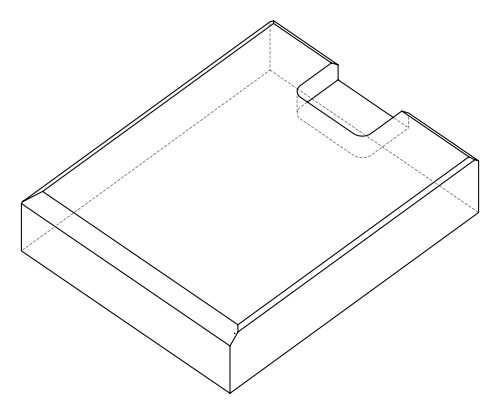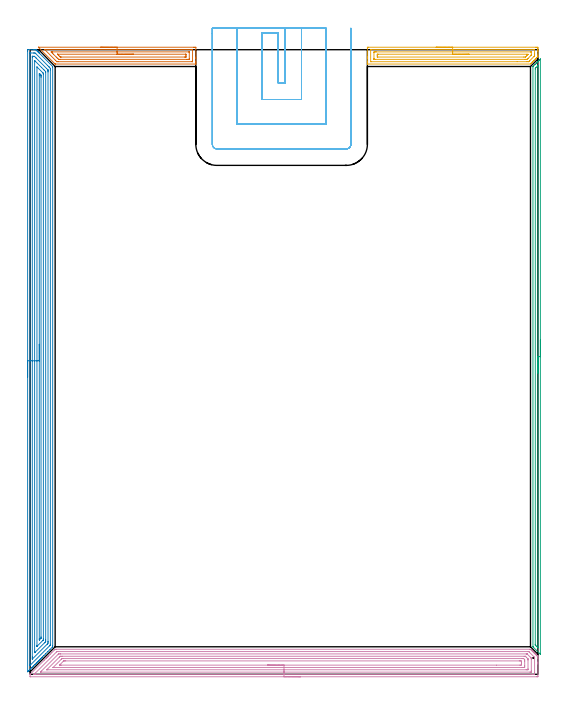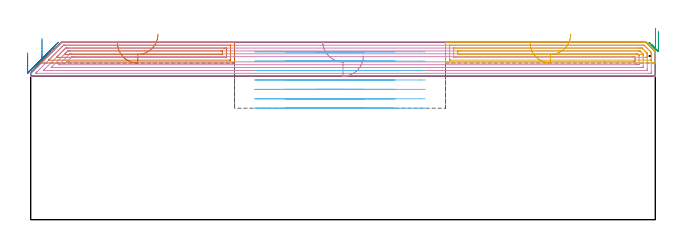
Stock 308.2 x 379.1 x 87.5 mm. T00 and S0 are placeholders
(PLAN: 6 operations, 1 tool changes, 56.6 min)
(1 AREA_MILL | FG_CHAMFER_SURFACE | UGT0205_001 | 3.13 min | 5507 mm3)
(2 AREA_MILL_1 | FG_CHAMFER_SURFACE_1 | UGT0205_001 | 17.84 min | 43197 mm3)
(3 AREA_MILL_2 | FG_CHAMFER_SURFACE_2 | UGT0205_001 | 5.89 min | 3720 mm3)
(4 AREA_MILL_3 | FG_CHAMFER_SURFACE_3 | UGT0205_001 | 14.78 min | 41596 mm3)
(5 AREA_MILL_4 | FG_CHAMFER_SURFACE_4 | UGT0205_001 | 3.51 min | 5631 mm3)
(6 MILL_SLOT | SLOT_PARTIAL_RECTANGULAR | UGT0201_094 | Follow Part, ap 5, ae 75% | 11.48 min | 234635 mm3)
(TOOL UGT0205_001 | Chamfer Mill 20 x 3 x 45 deg. | D20 FL50 Z2)
(TOOL UGT0201_094 | End mill 20 mm | D20 FL38 Z4)
(OP 1 AREA_MILL)
G17 G21 G94 G90
T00 M6
G54
G17 G0 G90 X42.8 Y380.6 S1061 M3
G43 Z97.5 H0
Z87.3
G94 G1 X42.838 Z86.428 F250.
X42.952 Z85.564
X43.141 Z84.712
X43.403 Z83.88
X43.737 Z83.074
X44.14 Z82.3
X44.608 Z81.564
X45.14 Z80.872
X45.729 Z80.229
X46.372 Z79.64
X47.064 Z79.108
X47.8 Z78.64
X48.574 Z78.237
X49.38 Z77.903
X50.212 Z77.641
X51.064 Z77.452
X51.928 Z77.338
X52.8 Z77.3
X99.39
X100.017 Y380.597 Z77.303
X100.593 Y380.591 Z77.306
X100.597 Y380.553 Z77.343
X100.6 Y379.077 Z78.82
Y374.606 Z83.289
Y373.989 Z83.909
Y373.712 Z84.185
Y371.923 Z85.972
Y371.369 Z86.53
Y370.789 Z87.11
X100.593 Y370.454 Z87.438
X100.59 Y370.403 Z87.488
X100.462 Y370.4 Z87.5
X15.383
X15.205 Y370.404 Z87.49
X15.1 Y370.499 Z87.399
X5.286 Y380.313 Z77.585
X5.181 Y380.418 Z77.478
X5.011 Y380.592 Z77.306
X5.05 Y380.596 Z77.304
X5.226 Y380.599 Z77.301
X5.286 Y380.6 Z77.3
X52.8
Y379.186 Z78.714
X98.235 Y379.185 Z78.715
X98.344 Y379.184 Z78.716
X98.56 Y379.179 Z78.721
X98.591 Y379.173 Z78.727
X98.594 Y379.16 Z78.74
X98.597 Y379.129 Z78.771
X98.599 Y379.077 Z78.823
Y372.452 Z85.448
X98.592 Y371.923 Z85.977
X98.59 Y371.834 Z86.066
X98.577 Y371.821 Z86.079
X98.524 Y371.818 Z86.082
X98.452 Y371.816 Z86.084
X98.343 Y371.814 Z86.086
X98.235
X17.165
X16.38 Y371.817 Z86.083
X16.274 Y371.819 Z86.081
X16.243 Y371.821 Z86.079
X16.206 Y371.853 Z86.047
X16.131 Y371.923 Z85.977
X15.383 Y372.667 Z85.233
X9.147 Y378.903 Z78.997
X8.976 Y379.077 Z78.823
X8.92 Y379.137 Z78.763
X8.885 Y379.176 Z78.724
X8.931 Y379.179 Z78.721
X9.04 Y379.184 Z78.716
X9.147 Y379.185 Z78.715
X52.8 Y379.186 Z78.714
Y377.772 Z80.128
X96.522 Y377.771 Z80.129
X96.564 Y377.77 Z80.13
X96.585 Y377.767 Z80.133
X96.59 Y377.766 Z80.134
X96.593 Y377.73 Z80.17
X96.599 Y377.436 Z80.464
X96.6 Y377.288 Z80.612
Y373.564 Z84.336
X96.598 Y373.417 Z84.483
X96.594 Y373.319 Z84.581
X96.59 Y373.244 Z84.656
X96.57 Y373.235 Z84.665
X96.453 Y373.233 Z84.667
X96.042 Y373.23 Z84.67
X95.562 Y373.229 Z84.671
X95.153 Y373.228 Z84.672
X18.056 Y373.229 Z84.671
X17.645 Y373.23 Z84.67
X17.406 Y373.233 Z84.667
X17.29 Y373.235 Z84.665
X17.165 Y373.345 Z84.555
X16.791 Y373.712 Z84.188
X16.274 Y374.225 Z83.675
X15.893 Y374.606 Z83.294
X14.105 Y376.394 Z81.506
X13.601 Y376.898 Z81.002
X13.215 Y377.288 Z80.612
X12.826 Y377.686 Z80.214
X12.762 Y377.765 Z80.135
X12.831 Y377.768 Z80.132
X12.959 Y377.77 Z80.13
X13.12 Y377.771 Z80.129
X13.601 Y377.772 Z80.128
X52.8
Y376.357 Z81.543
X94.224
X94.428 Y376.356 Z81.544
X94.53 Y376.354 Z81.546
X94.578 Y376.351 Z81.549
X94.59 Y376.347 Z81.553
X94.6 Y375.5 Z82.4
X94.595 Y374.682 Z83.218
X94.591 Y374.655 Z83.245
X94.578 Y374.65 Z83.25
X94.527 Y374.647 Z83.253
X94.421 Y374.644 Z83.256
X94.208 Y374.643 Z83.257
X93.78
X18.91
X18.483 Y374.645 Z83.255
X18.377 Y374.647 Z83.253
X18.327 Y374.65 Z83.25
X18.265 Y374.696 Z83.204
X18.056 Y374.897 Z83.003
X17.449 Y375.5 Z82.4
X17.165 Y375.784 Z82.116
X16.719 Y376.237 Z81.663
X16.618 Y376.343 Z81.557
X16.612 Y376.352 Z81.548
X16.623 Y376.353 Z81.547
X16.672 Y376.355 Z81.545
X16.77 Y376.357 Z81.543
X52.8
X53.672 Z81.581
X54.536 Z81.695
X55.388 Z81.883
X56.22 Z82.146
X57.026 Z82.48
X57.8 Z82.882
X58.536 Z83.351
X59.228 Z83.882
X59.871 Z84.472
X60.46 Z85.115
X60.992 Z85.807
X61.46 Z86.543
X61.863 Z87.316
X62.197 Z88.122
X62.459 Z88.954
X62.648 Z89.806
X62.762 Z90.671
X62.8 Z91.543
G0 Z97.5
M5
M2
(OP 2 AREA_MILL_1)
G17 G21 G94 G90
T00 M6
G54
G17 G0 G90 X-1.5 Y180.3 S1061 M3
G43 Z97.5 H0
Z82.3
G94 G1 Y180.338 Z81.428 F250.
Y180.452 Z80.564
Y180.641 Z79.712
Y180.903 Z78.88
Y181.237 Z78.074
Y181.64 Z77.3
Y182.109 Z76.564
Y182.64 Z75.872
Y183.229 Z75.229
Y183.872 Z74.64
Y184.564 Z74.109
Y185.3 Z73.64
Y186.074 Z73.237
Y186.88 Z72.903
Y187.712 Z72.641
Y188.564 Z72.452
Y189.429 Z72.338
Y190.3 Z72.3
Y378.098
X-1.499 Y378.474 Z72.301
X-1.494 Y378.986 Z72.303
X-1.491 Y379.091 Z72.305
X-0.987 Y379.1 Z72.809
X2.201 Z75.997
X2.557 Z76.351
X3.353 Z77.151
X3.398 Z77.196
X3.442 Y379.098 Z77.24
X3.493 Y379.096 Z77.291
X3.531 Y379.07 Z77.33
X3.649 Y378.952 Z77.448
X3.738 Y378.864 Z77.534
X3.829 Y378.772 Z77.628
X3.941 Y378.659 Z77.741
X4.033 Y378.569 Z77.829
X4.126 Y378.474 Z77.926
X4.234 Y378.366 Z78.033
X4.328 Y378.273 Z78.124
X4.424 Y378.176 Z78.224
X4.527 Y378.074 Z78.326
X4.624 Y377.978 Z78.42
X4.722 Y377.878 Z78.522
X4.819 Y377.781 Z78.619
X4.919 Y377.683 Z78.715
X5.02 Y377.58 Z78.82
X5.112 Y377.488 Z78.911
X5.214 Y377.388 Z79.01
X5.318 Y377.282 Z79.118
X5.405 Y377.196 Z79.204
X5.509 Y377.092 Z79.306
X13.63 Y368.972 Z87.427
X13.652 Y368.947 Z87.449
X13.699 Y368.895 Z87.485
X13.7 Y368.64 Z87.5
Y17.323
X13.699 Y16.695 Z87.485
X13.637 Y16.636 Z87.435
X13.63 Y16.629 Z87.429
X12.089 Y15.089 Z85.888
X10.748 Y13.748 Z84.547
X9.407 Y12.407 Z83.206
X8.363 Y11.363 Z82.162
X7.493 Y10.493 Z81.292
X7.281 Y10.28 Z81.078
X7.173 Y10.172 Z80.971
X6.623 Y9.623 Z80.422
X6.395 Y9.394 Z80.192
X6.279 Y9.278 Z80.077
X5.753 Y8.753 Z79.552
X5.509 Y8.508 Z79.306
X5.385 Y8.384 Z79.183
X4.883 Y7.883 Z78.682
X4.624 Y7.622 Z78.42
X4.492 Y7.49 Z78.289
X4.013 Y7.013 Z77.813
X3.738 Y6.736 Z77.534
X3.155 Y6.155 Z76.955
X2.852 Y5.85 Z76.647
X2.261 Y5.261 Z76.061
X1.966 Y4.964 Z75.761
X1.361 Y4.361 Z75.161
X1.08 Y4.078 Z74.875
X0.398 Y3.398 Z74.198
X0.022 Y3.02 Z73.818
X-0.521 Y2.479 Z73.279
X-0.872 Y2.126 Z72.924
X-1.32 Y1.68 Z72.478
X-1.43 Y1.575 Z72.368
X-1.492 Y1.518 Z72.306
X-1.498 Y1.645 Z72.301
X-1.499 Y1.68
X-1.5 Y190.3 Z72.3
X-0.086 Z73.714
X-0.085 Y376.906 Z73.715
X-0.084 Y377.015 Z73.716
X-0.081 Y377.069 Z73.719
X-0.08 Y377.088 Z73.72
X-0.035 Y377.09 Z73.765
X0.376 Y377.098 Z74.176
X2.147 Y377.099 Z75.947
X2.557 Y377.096 Z76.357
X3.042 Y377.09 Z76.842
X3.45 Y376.701 Z77.25
X10.616 Y369.534 Z84.416
X11.415 Y368.732 Z85.215
X11.503 Y368.64 Z85.303
X12.279 Y367.769 Z86.079
X12.281 Y367.747 Z86.081
X12.286 Y366.868 Z86.086
Y18.217
X12.279 Y17.779 Z86.079
X12.272 Y17.733 Z86.072
X12.242 Y17.699 Z86.042
X12.184 Y17.637 Z85.984
X12.088 Y17.538 Z85.888
X11.874 Y17.323 Z85.674
X0.075 Y5.525 Z73.875
X-0.029 Y5.425 Z73.771
X-0.068 Y5.39 Z73.732
X-0.077 Y5.383 Z73.723
X-0.079 Y5.406 Z73.721
X-0.083 Y5.499 Z73.717
X-0.086 Y5.687 Z73.714
Y5.702
Y190.3
X1.329 Z75.129
Y374.349
X1.331 Y374.898 Z75.131
X1.334 Y375.07 Z75.134
X1.335 Y375.084 Z75.135
X1.352 Y375.09 Z75.152
X1.404 Y375.096 Z75.204
X1.471 Y375.099 Z75.271
X1.671 Z75.471
X2.36 Y375.096 Z76.16
X2.557 Y375.09 Z76.357
X2.615 Y375.073 Z76.415
X2.677 Y375.016 Z76.477
X2.801 Y374.898 Z76.601
X3.442 Y374.258 Z77.242
X3.697 Y374.004 Z77.497
X9.953 Y367.747 Z83.753
X10.529 Y367.159 Z84.329
X10.819 Y366.853 Z84.619
X10.857 Y366.805 Z84.657
X10.865 Y366.765 Z84.665
X10.867 Y366.68 Z84.667
X10.87 Y366.509 Z84.67
X10.871 Y365.959 Z84.671
X10.872 Y365.613 Z84.672
X10.871 Y20.005 Z84.671
X10.87 Y19.661 Z84.67
X10.866 Y19.111 Z84.666
X10.863 Y18.774 Z84.663
X10.529 Y18.431 Z84.329
X10.424 Y18.324 Z84.224
X1.377 Y9.278 Z75.177
X1.359 Y9.264 Z75.159
X1.346 Y9.256 Z75.146
X1.336 Y9.278 Z75.136
X1.334 Y9.318 Z75.134
X1.33 Y9.622 Z75.13
X1.329 Y10.172 Z75.129
Y10.517
Y190.3
X2.743 Z76.543
Y372.028
X2.745 Y372.216 Z76.545
X2.749 Y372.412 Z76.549
X2.752 Y372.488 Z76.552
X2.799 Y372.443 Z76.599
X3.033 Y372.216 Z76.833
X6.986 Y368.266 Z80.786
X8.399 Y366.853 Z82.199
X8.758 Y366.492 Z82.558
X9.282 Y365.959 Z83.082
X9.45 Y365.777 Z83.25
X9.453 Y365.605 Z83.253
X9.456 Y365.253 Z83.256
X9.457 Y20.899 Z83.257
X9.456 Y20.195 Z83.256
X9.454 Y20.005 Z83.254
X9.45 Y19.833 Z83.25
X9.351 Y19.712 Z83.151
X9.201 Y19.558 Z83.001
X8.763 Y19.111 Z82.563
X2.976 Y13.325 Z76.776
X2.904 Y13.254 Z76.704
X2.82 Y13.175 Z76.62
X2.752 Y13.113 Z76.552
X2.75 Y13.216 Z76.55
X2.744 Y13.558 Z76.544
X2.743 Y13.748 Z76.543
Y13.877
Y190.3
X4.157 Z77.957
X4.158 Y368.64 Z77.958
X4.16 Z77.96
X7.872 Y364.93 Z81.672
X7.965 Y364.834 Z81.765
X8.01 Y364.784 Z81.81
X8.03 Y364.76 Z81.83
X8.036 Y364.689 Z81.836
X8.041 Y364.344 Z81.841
X8.043 Y364.171 Z81.843
Y21.621
X8.038 Y20.899 Z81.838
X8.036 Y20.86 Z81.836
X8.019 Y20.829 Z81.819
X7.983 Y20.787 Z81.783
X7.872 Y20.671 Z81.672
X4.328 Y17.128 Z78.128
X4.229 Y17.034 Z78.029
X4.172 Y16.981 Z77.972
X4.164 Y17.037 Z77.964
X4.16 Y17.151 Z77.96
X4.158 Y17.323 Z77.958
X4.157 Y190.3 Z77.957
X5.571 Z79.371
Y363.277
X5.572 Y363.81 Z79.372
X5.574 Y364.171 Z79.374
X5.578 Y364.697 Z79.378
X6.1 Y364.243 Z79.9
X6.179 Y364.171 Z79.979
X6.263 Y364.085 Z80.063
X6.431 Y363.909 Z80.231
X6.622 Y363.699 Z80.422
X6.624 Y363.642 Z80.424
X6.627 Y363.277 Z80.427
X6.629 Y362.743 Z80.429
Y362.383
Y22.687
X6.627 Y22.155 Z80.427
X6.624 Y21.974 Z80.424
X6.622 Y21.888 Z80.422
X6.538 Y21.793 Z80.338
X6.321 Y21.57 Z80.121
X5.651 Y20.899 Z79.451
X5.624 Y20.877 Z79.424
X5.613 Y20.871 Z79.413
X5.578 Y20.86 Z79.378
X5.576 Y20.899 Z79.376
X5.574 Y20.99 Z79.374
X5.572 Y21.432 Z79.372
X5.571 Y21.793 Z79.371
Y190.3
Y191.172 Z79.409
Y192.037 Z79.523
Y192.888 Z79.712
Y193.72 Z79.974
Y194.526 Z80.308
Y195.3 Z80.711
Y196.036 Z81.18
Y196.728 Z81.711
Y197.371 Z82.3
Y197.961 Z82.943
Y198.492 Z83.635
Y198.96 Z84.371
Y199.363 Z85.145
Y199.697 Z85.951
Y199.959 Z86.783
Y200.148 Z87.635
Y200.262 Z88.5
Y200.3 Z89.371
G0 Z97.5
M5
M2
(OP 3 AREA_MILL_2)
G17 G21 G94 G90
T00 M6
G54
G17 G0 G90 X309.7 Y202.8 S1061 M3
G43 Z97.5 H0
Z93.
G94 G1 Y202.762 Z92.128 F250.
Y202.648 Z91.264
Y202.459 Z90.412
Y202.197 Z89.58
Y201.863 Z88.774
Y201.46 Z88.
Y200.992 Z87.264
Y200.46 Z86.572
Y199.871 Z85.929
Y199.228 Z85.34
Y198.536 Z84.808
Y197.8 Z84.34
Y197.026 Z83.937
Y196.22 Z83.603
Y195.388 Z83.341
Y194.536 Z83.152
Y193.672 Z83.038
Y192.8 Z83.
X309.699 Y12.349 Z83.001
X309.695 Y12.216 Z83.003
X309.659 Y12.248 Z83.039
X309.53 Y12.37 Z83.168
X305.392 Y16.507 Z87.307
X305.213 Y16.69 Z87.48
X305.204 Y16.704 Z87.489
X305.2 Y16.835 Z87.5
Y368.764
X305.204 Y368.895 Z87.489
X305.213 Y368.91 Z87.48
X305.392 Y369.093 Z87.307
X305.511 Y369.211 Z87.189
X305.683 Y369.384 Z87.015
X306.404 Y370.104 Z86.295
X306.566 Y370.268 Z86.131
X307.297 Y370.997 Z85.402
X307.45 Y371.152 Z85.247
X307.889 Y371.589 Z84.811
X308.19 Y371.89 Z84.509
X308.334 Y372.035 Z84.363
X308.746 Y372.446 Z83.954
X308.786 Y372.486 Z83.914
X309.083 Y372.784 Z83.616
X309.217 Y372.919 Z83.479
X309.602 Y373.302 Z83.098
X309.659 Y373.359 Z83.041
X309.682 Y373.379 Z83.018
X309.695 Y373.383 Z83.004
X309.7 Y373.379 Z83.
Y192.8
X308.286 Z84.414
X308.285 Y16.217 Z84.415
X308.284 Y16.13 Z84.416
X308.282 Y16.089 Z84.418
X308.28 Y16.082 Z84.42
X308.271 Y16.089 Z84.429
X308.175 Y16.179 Z84.525
X307.961 Y16.389 Z84.739
X307.45 Y16.9 Z85.25
X307.069 Y17.282 Z85.631
X306.679 Y17.68 Z86.021
X306.629 Y17.733 Z86.071
X306.621 Y17.76 Z86.079
X306.618 Y17.811 Z86.082
X306.616 Y17.916 Z86.084
X306.614 Y18.127 Z86.086
Y18.176
X306.615 Y367.424 Z86.085
X306.621 Y367.842 Z86.079
X306.821 Y368.06 Z85.879
X307.069 Y368.318 Z85.631
X307.961 Y369.211 Z84.74
X308.054 Y369.303 Z84.646
X308.151 Y369.396 Z84.549
X308.245 Y369.483 Z84.455
X308.279 Y369.507 Z84.421
X308.285 Y369.26 Z84.415
Y369.211
X308.286 Y192.8 Z84.414
Y191.928 Z84.452
Y191.064 Z84.566
Y190.212 Z84.755
Y189.38 Z85.017
Y188.574 Z85.351
Y187.8 Z85.754
Y187.064 Z86.223
Y186.372 Z86.754
Y185.729 Z87.343
Y185.14 Z87.986
Y184.608 Z88.678
Y184.14 Z89.414
Y183.737 Z90.188
Y183.403 Z90.994
Y183.141 Z91.826
Y182.952 Z92.678
Y182.838 Z93.543
Y182.8 Z94.414
G0 Z97.5
M5
M2
(OP 4 AREA_MILL_3)
G17 G21 G94 G90
T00 M6
G54
G17 G0 G90 X164.1 Y-1.5 S1061 M3
G43 Z97.5 H0
Z80.8
G94 G1 X164.062 Z79.928 F250.
X163.948 Z79.063
X163.759 Z78.212
X163.497 Z77.38
X163.163 Z76.574
X162.76 Z75.8
X162.292 Z75.064
X161.76 Z74.372
X161.171 Z73.729
X160.528 Z73.14
X159.836 Z72.608
X159.1 Z72.14
X158.326 Z71.737
X157.52 Z71.403
X156.688 Z71.141
X155.837 Z70.952
X154.972 Z70.838
X154.1 Z70.8
X0.159
X0.044 Y-1.495 Z70.804
X0.01 Y-1.493 Z70.806
X0. Y-1.324 Z70.976
Y-0.308 Z71.992
Y-0.219 Z72.08
Y-0.003 Z72.294
X0.01 Y0.011 Z72.309
X8.583 Y8.584 Z80.883
X9.782 Y9.783 Z82.08
X9.826 Y9.827 Z82.126
X10.029 Y10.03 Z82.329
X10.075 Y10.076 Z82.374
X10.124 Y10.124 Z82.423
X10.319 Y10.319 Z82.618
X10.368 Y10.37 Z82.667
X10.421 Y10.422 Z82.721
X10.608 Y10.608 Z82.907
X10.662 Y10.663 Z82.96
X10.719 Y10.719 Z83.018
X10.897 Y10.898 Z83.197
X10.955 Y10.956 Z83.253
X11.016 Y11.017 Z83.316
X11.187 Y11.187 Z83.486
X11.248 Y11.25 Z83.546
X11.314 Y11.314 Z83.613
X12.206 Y12.207 Z84.506
X13.099 Y13.099 Z85.398
X14.884 Y14.884 Z87.182
X15.024 Y15.023 Z87.32
X15.205 Y15.196 Z87.489
X15.776 Y15.2 Z87.5
X303.133
X303.695 Y15.196 Z87.489
X303.877 Y15.024 Z87.321
X304.025 Y14.875 Z87.174
X304.132 Y14.77 Z87.066
X304.233 Y14.667 Z86.967
X304.323 Y14.577 Z86.877
X304.426 Y14.476 Z86.772
X304.522 Y14.378 Z86.677
X304.62 Y14.28 Z86.579
X304.719 Y14.183 Z86.479
X304.812 Y14.089 Z86.388
X304.918 Y13.982 Z86.282
X305.012 Y13.89 Z86.186
X305.101 Y13.799 Z86.099
X305.215 Y13.685 Z85.984
X305.306 Y13.596 Z85.892
X305.39 Y13.51 Z85.809
X305.513 Y13.388 Z85.687
X305.599 Y13.303 Z85.599
X305.68 Y13.221 Z85.52
X305.81 Y13.09 Z85.389
X305.892 Y13.01 Z85.306
X305.969 Y12.931 Z85.231
X306.108 Y12.793 Z85.092
X306.185 Y12.716 Z85.013
X306.258 Y12.642 Z84.941
X306.405 Y12.495 Z84.794
X306.479 Y12.423 Z84.719
X306.548 Y12.353 Z84.652
X306.703 Y12.198 Z84.497
X306.772 Y12.13 Z84.426
X306.837 Y12.063 Z84.363
X307. Y11.9 Z84.199
X307.065 Y11.836 Z84.133
X307.126 Y11.774 Z84.073
X307.298 Y11.603 Z83.902
X307.358 Y11.543 Z83.84
X307.416 Y11.485 Z83.784
X307.595 Y11.305 Z83.604
X307.652 Y11.25 Z83.547
X307.807 Y11.093 Z83.393
X307.893 Y11.008 Z83.307
X308.091 Y10.81 Z83.108
X308.19 Y10.71 Z83.007
X308.2 Y10.697 Z82.994
Y10.34 Z82.64
Y9.49 Z81.784
Y7.417 Z79.714
Y6.85 Z79.145
Y6.254 Z78.549
Y-1.07 Z71.228
X308.197 Y-1.356 Z70.941
X308.19 Y-1.492 Z70.805
X308.052 Y-1.499 Z70.799
X307.595 Y-1.5 Z70.8
X154.1
Y-0.086 Z72.214
X3.176 Y-0.085 Z72.215
X2.489 Y-0.08 Z72.22
X2.39 Y-0.079 Z72.221
X2.389 Y-0.067 Z72.233
X2.39 Y-0.062 Z72.238
X2.768 Y0.318 Z72.618
X3.14 Y0.69 Z72.99
X16.06 Y13.609 Z85.909
X16.148 Y13.695 Z85.995
X16.204 Y13.747 Z86.047
X16.234 Y13.773 Z86.073
X16.276 Y13.779 Z86.079
X16.668 Y13.784 Z86.084
X16.774 Y13.785 Z86.085
X302.346
X302.543 Y13.783 Z86.083
X302.639 Y13.779 Z86.079
X302.661 Y13.777 Z86.077
X302.719 Y13.724 Z86.024
X302.814 Y13.633 Z85.933
X303.133 Y13.317 Z85.617
X305.81 Y10.64 Z82.94
X306.077 Y10.37 Z82.67
X306.163 Y10.279 Z82.579
X306.19 Y10.247 Z82.547
X306.194 Y10.225 Z82.525
X306.197 Y10.178 Z82.478
X306.2 Y9.986 Z82.286
X306.199 Y0.69 Z72.99
X306.197 Y0.309 Z72.609
X306.19 Y-0.071 Z72.229
X305.81 Y-0.082 Z72.218
X305.703 Y-0.084 Z72.216
X304.918 Y-0.086 Z72.214
X304.813
X154.1
Y1.328 Z73.628
X6.606 Y1.329 Z73.629
X6.443 Y1.331 Z73.631
X6.313 Y1.334 Z73.634
X6.248 Y1.337 Z73.637
X6.289 Y1.38 Z73.68
X6.472 Y1.57 Z73.87
X6.659 Y1.76 Z74.06
X6.852 Y1.953 Z74.253
X17.03 Y12.13 Z84.43
X17.209 Y12.303 Z84.603
X17.262 Y12.351 Z84.651
X17.285 Y12.365 Z84.665
X17.32 Y12.367 Z84.667
X17.561 Y12.37 Z84.67
X18.208 Y12.371 Z84.671
X18.453
X301.103
X301.348 Y12.37 Z84.67
X301.593 Y12.366 Z84.666
X301.622 Y12.364 Z84.664
X301.638 Y12.353 Z84.653
X301.674 Y12.323 Z84.623
X301.741 Y12.259 Z84.559
X303.63 Y10.37 Z82.67
X304.025 Y9.971 Z82.271
X304.139 Y9.849 Z82.149
X304.19 Y9.775 Z82.075
X304.194 Y9.662 Z81.962
X304.198 Y9.49 Z81.79
X304.2 Y9.318 Z81.618
Y2.278 Z74.578
X304.198 Y1.57 Z73.87
X304.196 Y1.402 Z73.702
X304.191 Y1.346 Z73.646
X304.146 Y1.335 Z73.635
X304.025 Y1.334 Z73.634
X303.378 Y1.329 Z73.629
X154.1 Y1.328 Z73.628
Y2.743 Z75.043
X10.744
X10.421 Y2.744 Z75.044
X10.121 Y2.747 Z75.047
X10.114 Y2.749 Z75.049
Y2.754 Z75.054
X10.14 Y2.785 Z75.085
X10.421 Y3.072 Z75.372
X17.719 Y10.37 Z82.67
X18.085 Y10.733 Z83.033
X18.21 Y10.855 Z83.155
X18.31 Y10.949 Z83.249
X18.453 Y10.952 Z83.252
X18.752 Y10.955 Z83.255
X19.346 Y10.957 Z83.257
X19.642
X299.86
X300.456 Y10.955 Z83.255
X300.54 Y10.953 Z83.253
X300.588 Y10.95 Z83.25
X300.633 Y10.909 Z83.209
X300.818 Y10.729 Z83.029
X301.181 Y10.37 Z82.67
X301.348 Y10.203 Z82.503
X302.054 Y9.49 Z81.79
X302.153 Y9.386 Z81.686
X302.19 Y9.331 Z81.631
X302.192 Y9.28 Z81.58
X302.197 Y9.07 Z81.37
X302.2 Y8.65 Z80.95
Y3.33 Z75.63
X302.196 Y2.91 Z75.21
X302.193 Y2.806 Z75.106
X302.19 Y2.758 Z75.058
X302.141 Y2.75 Z75.05
X301.94 Y2.747 Z75.047
X301.348 Y2.743 Z75.043
X301.052
X154.1
Y4.157 Z76.457
X14.045
X14.01 Y4.158 Z76.458
X13.991 Y4.16 Z76.46
X13.982 Y4.162 Z76.462
X13.983 Y4.174 Z76.474
X13.991 Y4.192 Z76.492
X18.874 Y9.075 Z81.375
X19.291 Y9.49 Z81.79
X19.32 Y9.515 Z81.815
X19.346 Y9.536 Z81.836
X20.184 Y9.543 Z81.843
X20.238
X298.671
X299.517 Y9.536 Z81.836
X299.563 Y9.532 Z81.832
X299.605 Y9.49 Z81.79
X300.19 Y8.872 Z81.172
X300.193 Y8.61 Z80.91
X300.199 Y7.983 Z80.283
Y5.09 Z77.39
X300.196 Y4.466 Z76.766
X300.19 Y4.21 Z76.51
X299.613 Y4.162 Z76.462
X299.563 Y4.16 Z76.46
X298.725 Y4.157 Z76.457
X298.671
X154.1
Y5.571 Z77.871
X18.858
X18.453 Y5.572 Z77.872
X17.961 Y5.576 Z77.876
X17.905 Y5.578 Z77.878
X17.851 Y5.592 Z77.892
X17.896 Y5.639 Z77.939
X18.219 Y5.97 Z78.27
X20.107 Y7.859 Z80.159
X20.238 Y7.987 Z80.287
X20.369 Y8.109 Z80.409
X20.483 Y8.122 Z80.422
X20.729 Y8.125 Z80.425
X21.13 Y8.128 Z80.428
X21.618 Y8.129 Z80.429
X296.886
X297.375 Y8.128 Z80.428
X297.779 Y8.125 Z80.425
X298.173 Y8.122 Z80.422
X298.19 Y7.73 Z80.03
X298.198 Y7.317 Z79.617
X298.199 Y6.85 Z79.15
X298.198 Y6.437 Z78.737
X298.19 Y5.97 Z78.27
X298.176 Y5.578 Z77.878
X297.779 Y5.575 Z77.875
X297.29 Y5.572 Z77.872
X283.058 Y5.571 Z77.871
X154.1
X153.228 Z77.909
X152.364 Z78.023
X151.512 Z78.212
X150.68 Z78.474
X149.874 Z78.808
X149.1 Z79.211
X148.364 Z79.68
X147.672 Z80.211
X147.029 Z80.8
X146.44 Z81.443
X145.908 Z82.135
X145.44 Z82.871
X145.037 Z83.645
X144.703 Z84.451
X144.441 Z85.283
X144.252 Z86.135
X144.138 Z86.999
X144.1 Z87.871
G0 Z97.5
M5
M2
(OP 5 AREA_MILL_4)
G17 G21 G94 G90
T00 M6
G54
G17 G0 G90 X246.45 Y380.6 S1061 M3
G43 Z97.5 H0
Z87.3
G94 G1 X246.488 Z86.428 F250.
X246.602 Z85.564
X246.791 Z84.712
X247.053 Z83.88
X247.387 Z83.074
X247.79 Z82.3
X248.258 Z81.564
X248.79 Z80.872
X249.379 Z80.229
X250.022 Z79.64
X250.714 Z79.108
X251.45 Z78.64
X252.224 Z78.237
X253.03 Z77.903
X253.862 Z77.641
X254.714 Z77.452
X255.578 Z77.338
X256.45 Z77.3
X307.002
X307.628 Y380.597 Z77.303
X308.194 Y380.591 Z77.305
X308.197 Y380.543 Z77.353
X308.2 Y379.971 Z77.924
Y379.651 Z78.244
Y379.077 Z78.818
Y378.437 Z79.46
Y378.182 Z79.715
Y376.394 Z81.501
Y375.629 Z82.27
Y375.118 Z82.782
X308.199 Y375.019 Z82.881
X308.19 Y374.902 Z82.997
X307.962 Y374.662 Z83.238
X307.848 Y374.548 Z83.352
X307.461 Y374.159 Z83.737
X306.942 Y373.642 Z84.258
X306.566 Y373.265 Z84.632
X306.035 Y372.735 Z85.165
X305.672 Y372.371 Z85.526
X305.129 Y371.828 Z86.071
X304.778 Y371.476 Z86.42
X304.222 Y370.922 Z86.978
X303.699 Y370.4 Z87.5
X204.827
X204.71 Y370.403 Z87.488
X204.706 Y370.449 Z87.443
X204.7 Y370.759 Z87.14
Y371.414 Z86.485
Y371.923 Z85.972
Y373.967 Z83.931
Y374.606 Z83.288
X204.701 Y379.971 Z77.926
X204.703 Y380.543 Z77.354
X204.706 Y380.591 Z77.305
X205.272 Y380.6 Z77.3
X256.45
Y379.186 Z78.714
X305.848
X305.957 Y379.185 Z78.715
X306.173 Y379.18 Z78.72
X306.192 Y379.178 Z78.722
X306.195 Y379.174 Z78.726
X306.198 Y379.158 Z78.742
X306.2 Y379.127 Z78.773
Y379.077 Z78.823
Y376.935 Z80.965
X306.199 Y376.394 Z81.506
X306.198 Y376.043 Z81.857
X306.19 Y375.5 Z82.4
X306.173 Y375.334 Z82.566
X306.095 Y375.252 Z82.648
X305.848 Y374.999 Z82.901
X303.178 Y372.328 Z85.572
X302.975 Y372.127 Z85.773
X302.767 Y371.923 Z85.977
X302.671 Y371.833 Z86.067
X302.504 Y371.821 Z86.079
X302.394 Y371.817 Z86.083
X302.288 Y371.815 Z86.085
X301.506 Y371.814 Z86.086
X295.61
X207.052
X206.943 Y371.815 Z86.085
X206.727 Y371.82 Z86.08
X206.708 Y371.822 Z86.078
X206.705 Y371.826 Z86.074
X206.702 Y371.842 Z86.058
X206.7 Y371.873 Z86.027
Y371.923 Z85.977
X206.701 Y378.536 Z79.364
X206.706 Y379.077 Z78.823
X206.71 Y379.164 Z78.736
X206.713 Y379.179 Z78.721
X206.763 Y379.182 Z78.718
X206.835 Y379.184 Z78.716
X206.944 Y379.186 Z78.714
X207.052
X256.45
Y377.772 Z80.128
X303.587 Y377.771 Z80.129
X304.068 Y377.77 Z80.13
X304.136 Y377.768 Z80.132
X304.175 Y377.765 Z80.135
X304.19 Y377.758 Z80.142
X304.193 Y377.686 Z80.214
X304.199 Y377.421 Z80.479
X304.2 Y377.288 Z80.612
X304.199 Y376.129 Z81.771
X304.192 Y375.864 Z82.036
X304.188 Y375.799 Z82.101
X304.177 Y375.783 Z82.117
X304.147 Y375.748 Z82.152
X304.068 Y375.667 Z82.233
X302.2 Y373.799 Z84.101
X302.112 Y373.712 Z84.188
X301.751 Y373.357 Z84.543
X301.63 Y373.241 Z84.659
X301.398 Y373.236 Z84.664
X300.987 Y373.231 Z84.669
X300.508 Y373.229 Z84.671
X300.099
X209.313
X208.832 Y373.23 Z84.67
X208.764 Y373.232 Z84.668
X208.725 Y373.235 Z84.665
X208.71 Y373.242 Z84.658
X208.707 Y373.314 Z84.586
X208.701 Y373.579 Z84.321
X208.7 Y373.712 Z84.188
X208.701 Y377.42 Z80.48
X208.708 Y377.554 Z80.346
X208.721 Y377.765 Z80.135
X208.832 Y377.767 Z80.133
X209.242 Y377.77 Z80.13
X209.722 Y377.771 Z80.129
X210.131 Y377.772 Z80.128
X256.45
Y376.357 Z81.543
X301.435
X302.187 Y376.35 Z81.55
X302.19 Y376.264 Z81.636
X302.105 Y376.166 Z81.734
X301.985 Y376.039 Z81.861
X301.87 Y375.92 Z81.98
X301.452 Y375.5 Z82.4
X300.978 Y375.027 Z82.873
X300.82 Y374.87 Z83.03
X300.692 Y374.746 Z83.154
X300.605 Y374.665 Z83.235
X300.583 Y374.649 Z83.251
X300.56 Y374.647 Z83.253
X300.508 Y374.644 Z83.256
X300.471 Y374.643 Z83.257
X299.618
X211.059
X210.856 Y374.645 Z83.255
X210.755 Y374.647 Z83.253
X210.713 Y374.649 Z83.251
X210.71 Y374.685 Z83.215
X210.701 Y375.411 Z82.489
Y375.5 Z82.4
X210.706 Y376.3 Z81.6
X210.712 Y376.35 Z81.55
X210.756 Y376.353 Z81.547
X210.862 Y376.355 Z81.545
X211.076 Y376.357 Z81.543
X211.502
X256.45
X257.322 Z81.581
X258.186 Z81.695
X259.038 Z81.883
X259.87 Z82.146
X260.676 Z82.48
X261.45 Z82.882
X262.186 Z83.351
X262.878 Z83.882
X263.521 Z84.472
X264.11 Z85.115
X264.642 Z85.807
X265.11 Z86.543
X265.513 Z87.316
X265.847 Z88.122
X266.109 Z88.954
X266.298 Z89.806
X266.412 Z90.671
X266.45 Z91.543
G0 Z97.5
M5
M2
(OP 6 MILL_SLOT)
G17 G21 G94 G90
T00 M6
G54
G17 G0 G90 X154.7 Y392.1 S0 M3
G43 Z97.5 H0
Z82.857
G94 G1 Y389.1 F250.
Y358.9 F500.
X150.6
Y389.1
X140.6
Y348.9
X164.7
Y389.1
Y392.1 F250.
X125.6
Y389.1
Y333.9 F500.
X179.7
Y389.1
Y392.1 F250.
X110.6
Y389.1
Y321.7 F500.
G3 X113.4 Y318.9 R2.8
G1 X191.9
G3 X194.7 Y321.7 R2.8
G1 Y389.1
Y392.1 F250.
G0 X154.7 Z78.214
G1 Y389.1
Y358.9 F500.
X150.6
Y389.1
X140.6
Y348.9
X164.7
Y389.1
Y392.1 F250.
X125.6
Y389.1
Y333.9 F500.
X179.7
Y389.1
Y392.1 F250.
X110.6
Y389.1
Y321.7 F500.
G3 X113.4 Y318.9 R2.8
G1 X191.9
G3 X194.7 Y321.7 R2.8
G1 Y389.1
Y392.1 F250.
G0 X154.7 Z73.571
G1 Y389.1
Y358.9 F500.
X150.6
Y389.1
X140.6
Y348.9
X164.7
Y389.1
Y392.1 F250.
X125.6
Y389.1
Y333.9 F500.
X179.7
Y389.1
Y392.1 F250.
X110.6
Y389.1
Y321.7 F500.
G3 X113.4 Y318.9 R2.8
G1 X191.9
G3 X194.7 Y321.7 R2.8
G1 Y389.1
Y392.1 F250.
G0 X154.7 Z68.929
G1 Y389.1
Y358.9 F500.
X150.6
Y389.1
X140.6
Y348.9
X164.7
Y389.1
Y392.1 F250.
X125.6
Y389.1
Y333.9 F500.
X179.7
Y389.1
Y392.1 F250.
X110.6
Y389.1
Y321.7 F500.
G3 X113.4 Y318.9 R2.8
G1 X191.9
G3 X194.7 Y321.7 R2.8
G1 Y389.1
Y392.1 F250.
G0 X154.7 Z64.286
G1 Y389.1
Y358.9 F500.
X150.6
Y389.1
X140.6
Y348.9
X164.7
Y389.1
Y392.1 F250.
X125.6
Y389.1
Y333.9 F500.
X179.7
Y389.1
Y392.1 F250.
X110.6
Y389.1
Y321.7 F500.
G3 X113.4 Y318.9 R2.8
G1 X191.9
G3 X194.7 Y321.7 R2.8
G1 Y389.1
Y392.1 F250.
G0 X154.7 Z59.643
G1 Y389.1
Y358.9 F500.
X150.6
Y389.1
X140.6
Y348.9
X164.7
Y389.1
Y392.1 F250.
X125.6
Y389.1
Y333.9 F500.
X179.7
Y389.1
Y392.1 F250.
X110.6
Y389.1
Y321.7 F500.
G3 X113.4 Y318.9 R2.8
G1 X191.9
G3 X194.7 Y321.7 R2.8
G1 Y389.1
Y392.1 F250.
G0 X154.7 Z55.
G1 Y389.1
Y358.9 F500.
X150.6
Y389.1
X140.6
Y348.9
X164.7
Y389.1
Y392.1 F250.
X125.6
Y389.1
Y333.9 F500.
X179.7
Y389.1
Y392.1 F250.
X110.6
Y389.1
Y321.7 F500.
G3 X113.4 Y318.9 R2.8
G1 X191.9
G3 X194.7 Y321.7 R2.8
G1 Y389.1
Y392.1 F250.
G0 Z97.5
M5
M2
